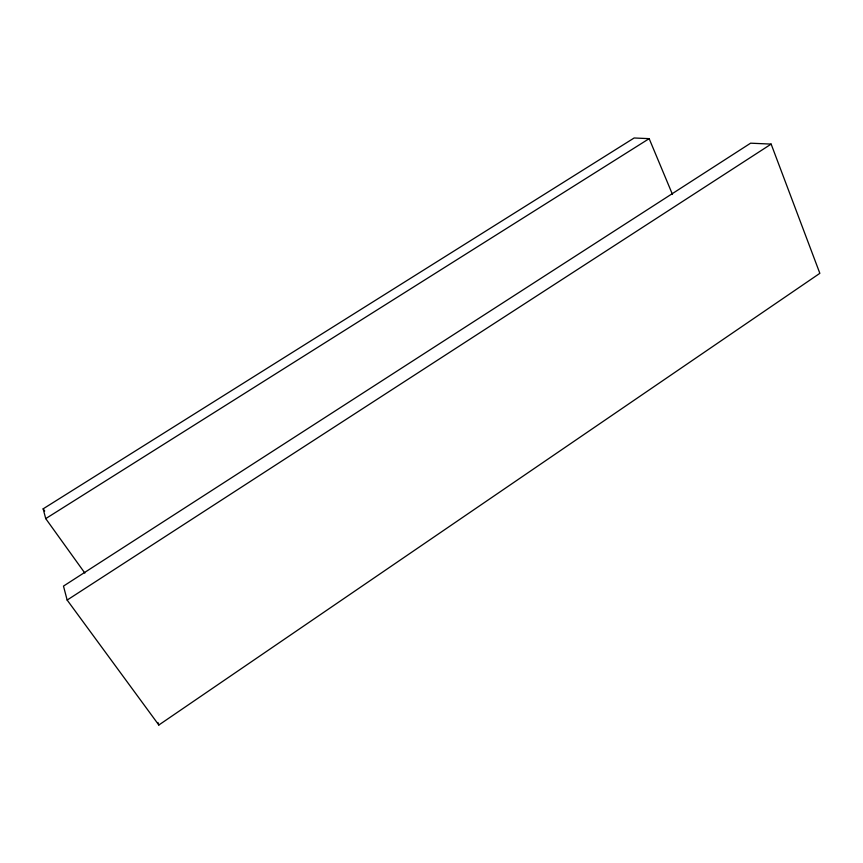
<?xml version="1.0" encoding="UTF-8"?>
<svg xmlns="http://www.w3.org/2000/svg" width="863" height="863" viewBox="0 0 863 863"><rect width="100%" height="100%" fill="white"/><g stroke="black" fill="none" stroke-linecap="round" stroke-linejoin="round"><path stroke-width="1.29" d="M158.835 725.017L819.85 273.323L771.144 144.099L750.605 143.182L63.484 586.096L67.152 600.065L158.835 725.017L157.929 722.493M67.152 600.065L771.144 144.099M84.865 573.086L45.728 518.62L649.17 138.652L672.482 194.445M45.728 518.62L43.15 508.836L634.143 137.983L649.17 138.652M43.15 508.836L44.714 511.015"/></g></svg>
